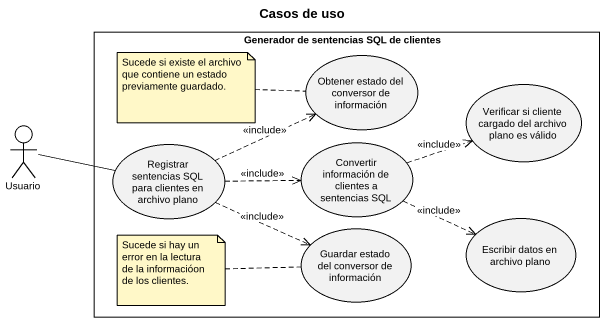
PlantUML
@startuml
title Casos de uso
rectangle "Generador de sentencias SQL de clientes" as Generador_de_sentencias_SQL {
  usecase "Obtener estado del conversor de información" as Obtener_estado_del
  usecase "Verificar si cliente cargado del archivo plano es válido" as Verificar_si_cliente
  usecase "Registrar sentencias SQL para clientes en archivo plano" as Registrar_sentencias_SQL
  usecase "Convertir información de clientes a sentencias SQL" as Convertir_información_de
  usecase "Guardar estado del conversor de información" as Guardar_estado_del
  usecase "Escribir datos en archivo plano" as Escribir_datos_en_archivo
}
actor Usuario
Usuario -right- Registrar_sentencias_SQL
Registrar_sentencias_SQL .right.> Obtener_estado_del : <<include>>
Registrar_sentencias_SQL .right.> Convertir_información_de : <<include>>
Registrar_sentencias_SQL .right.> Guardar_estado_del : <<include>>
Convertir_información_de .right.> Verificar_si_cliente : <<include>>
Convertir_información_de .right.> Escribir_datos_en_archivo : <<include>>
note left of Obtener_estado_del : Sucede si existe el archivo que contiene un estado previamente guardado.
note left of Guardar_estado_del : Sucede si hay un error en la lectura de la informacióon de los clientes.
@enduml
